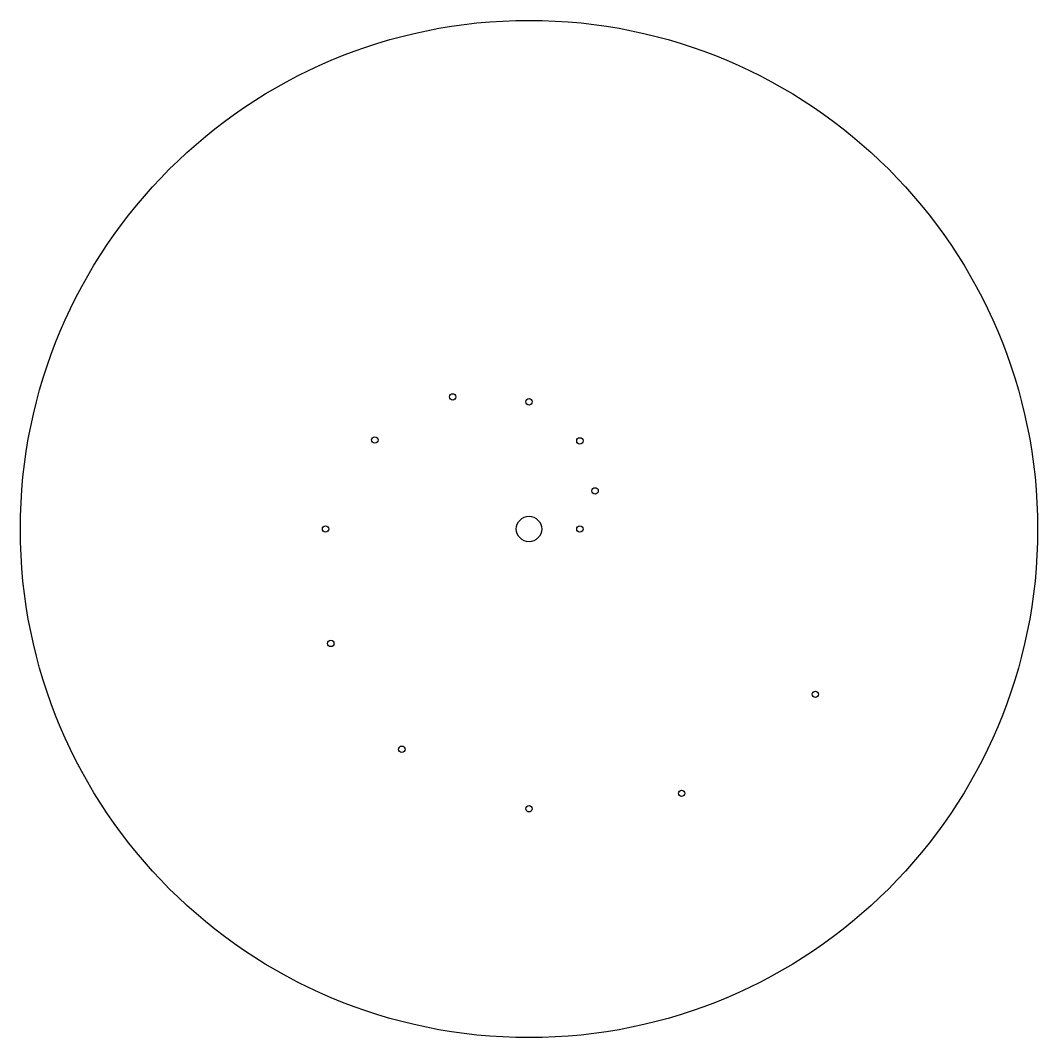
# Model space of a CAD drawing. Header units: millimetres. Extents: x -40 to 40, y -40 to 40.
import ezdxf

# ---------------------------------------------------------------- set-up
doc = ezdxf.new("R2010")
doc.units = ezdxf.units.MM

msp = doc.modelspace()

# ---------------------------------------------------------------- linework, layer by layer
for centre, radius in [((0, 0), 40), ((-6, 10.392), 0.25), ((0, 10), 0.25), ((-12.124, 7), 0.25), ((4, 6.928), 0.25), ((5.196, 3), 0.25), ((0, 0), 1), ((-16, 0), 0.25), ((4, 0), 0.25), ((-15.588, -9), 0.25), ((22.517, -13), 0.25), ((-10, -17.321), 0.25), ((12, -20.785), 0.25), ((0, -22), 0.25)]:
    msp.add_circle(centre, radius)

doc.saveas('drawing.dxf')
